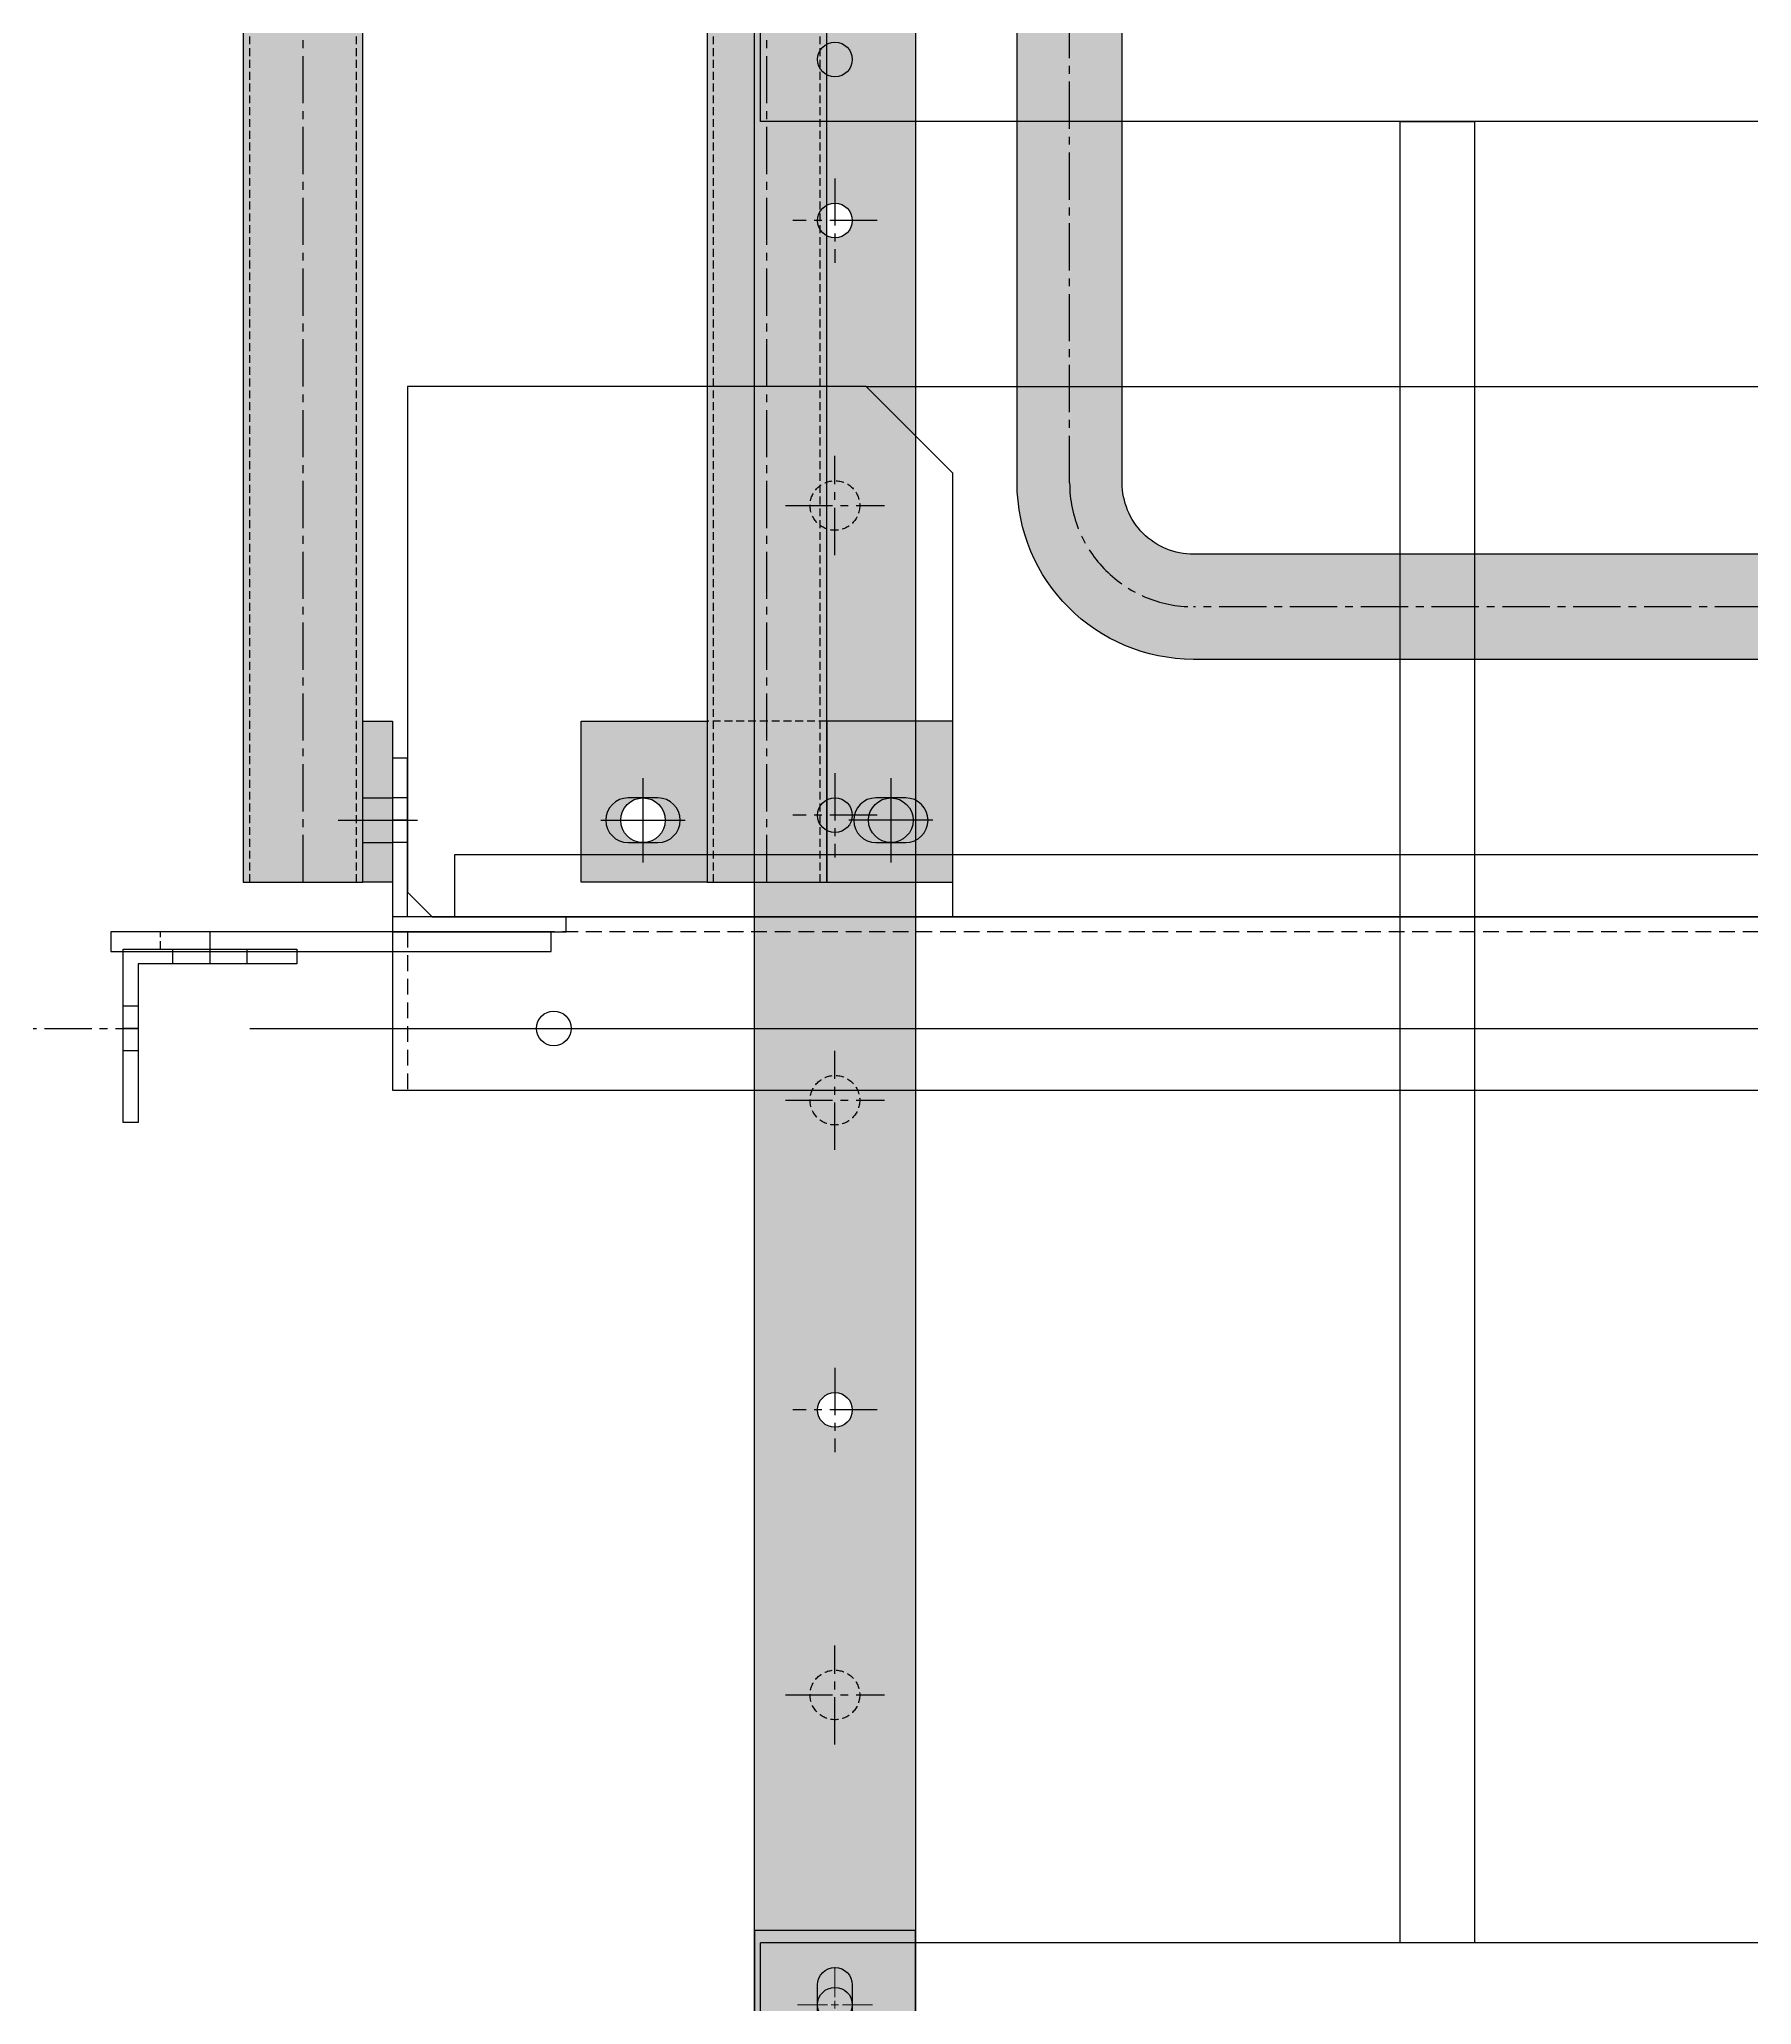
# Model space of a CAD drawing. Header units: millimetres. Extents: x -272986 to 200319, y -34579 to 49604.
# Drawn here: x -29551 to -28860, y 9108 to 9901 of the extents above; entities that cross this region are included whole.
import ezdxf

# ---------------------------------------------------------------- set-up
doc = ezdxf.new("R2010")
doc.units = ezdxf.units.MM
for name, pattern in [('CENTER2', [28.575000000000003, 19.05, -3.175, 3.175, -3.175]), ('HIDDEN', [9.524999999999999, 6.35, -3.175]), ('HIDDEN2', [4.762499999999999, 3.175, -1.5875])]:
    doc.linetypes.add(name, pattern=pattern)
doc.layers.get('Defpoints').update_dxf_attribs({"color": 9})
doc.layers.add('BALMORAL Centerline (ISO)', color=1, linetype='Continuous', lineweight=18, true_color=0xff0000)
for name, color, linetype in [('X 0001 M', 7, 'Continuous'), ('X 1001 M', 8, 'HIDDEN2'), ('X 2001 M', 1, 'CENTER2'), ('X 3001 D', 5, 'Continuous'), ('X 5001 H', 8, 'Continuous'), ('X 5199 H - Ladder', 255, 'Continuous')]:
    doc.layers.add(name, color=color, linetype=linetype)
doc.layers.add('X 5999 H', color=7, linetype='Continuous', true_color=0xffffff)
doc.styles.add('BIT STD. 2.5', font='isocpeur.ttf', dxfattribs={"height": 2.5})
doc.styles.add('BIT STD. 3.0', font='isocpeur.ttf', dxfattribs={"height": 2.5})
doc.dimstyles.new('BIT STD. 2.5', dxfattribs={"dimtxt": 2.5, "dimasz": 2.5, "dimexe": 1, "dimexo": 0.75, "dimgap": 1, "dimtad": 1, "dimdec": 0, "dimdsep": 46, "dimtxsty": 'BIT STD. 2.5', "dimcen": 0, "dimadec": 0, "dimazin": 0, "dimtfac": 1, "dimtdec": 0, "dimtmove": 0, "dimatfit": 3, "dimfxl": 1, "dimtfill": 1, "dimlwd": -1, "dimlwe": -1, "dimarcsym": 0})
doc.dimstyles.new('BIT STD. 3.0', dxfattribs={"dimtxt": 3, "dimasz": 3, "dimexe": 1, "dimexo": 0.75, "dimgap": 1, "dimtad": 1, "dimdec": 0, "dimdsep": 46, "dimtxsty": 'BIT STD. 3.0', "dimcen": 0, "dimadec": 0, "dimazin": 0, "dimtfac": 1, "dimtdec": 0, "dimtmove": 0, "dimatfit": 3, "dimfxl": 1, "dimtfill": 1, "dimlwd": -1, "dimlwe": -1, "dimarcsym": 0})

# ---------------------------------------------------------------- blocks, each defined once
blk = doc.blocks.new('*D31')
at = {"layer": 'Defpoints', "color": 0, "transparency": 16777216}
for p in [(-29510.67678410279, 9502.029233528097), (-27304.06413126659, 9502.0292335281), (-29510.67678410279, 8302.029233528097)]:
    blk.add_point(p, dxfattribs=at)
at = {"layer": 'X 3001 D', "color": 0, "transparency": 16777216}
for p, q in [((-29465.67678410279, 9502.029233528097), (-27244.06413126659, 9502.0292335281)), ((-27304.06413126659, 8452.0292335281), (-27304.06413126659, 9352.0292335281)), ((-29465.67678410279, 8302.029233528097), (-27244.06413126659, 8302.0292335281))]:
    blk.add_line(p, q, dxfattribs=at)
for points in [[(-27329.06413126659, 9352.0292335281), (-27279.06413126659, 9352.0292335281), (-27304.06413126659, 9502.0292335281)], [(-27329.06413126659, 8452.0292335281), (-27279.06413126659, 8452.0292335281), (-27304.06413126659, 8302.0292335281)]]:
    blk.add_solid(points, dxfattribs=at)
at = {"layer": 'X 3001 D', "color": 0, "transparency": 16777216, "insert": (-27439.06413126658, 8902.029233528105), "char_height": 150, "attachment_point": 5, "rotation": 90, "style": 'BIT STD. 2.5', "bg_fill": 3, "box_fill_scale": 1.1, "bg_fill_color": 256, "bg_fill_true_color": 13158600, "bg_fill_transparency": 0}
blk.add_mtext('1200', dxfattribs=at)
blk = doc.blocks.new('*D30')
at = {"layer": 'Defpoints', "color": 0, "transparency": 16777216}
for p in [(-29510.67678410279, 10702.0292335281), (-27304.0641312666, 10702.0292335281), (-29510.67678410279, 9502.029233528097)]:
    blk.add_point(p, dxfattribs=at)
at = {"layer": 'X 3001 D', "color": 0, "transparency": 16777216}
for p, q in [((-29465.67678410279, 10702.0292335281), (-27244.0641312666, 10702.0292335281)), ((-27304.0641312666, 9652.0292335281), (-27304.0641312666, 10552.0292335281)), ((-29465.67678410279, 9502.029233528097), (-27244.0641312666, 9502.0292335281))]:
    blk.add_line(p, q, dxfattribs=at)
for points in [[(-27329.0641312666, 10552.0292335281), (-27279.0641312666, 10552.0292335281), (-27304.0641312666, 10702.0292335281)], [(-27329.0641312666, 9652.0292335281), (-27279.0641312666, 9652.0292335281), (-27304.0641312666, 9502.0292335281)]]:
    blk.add_solid(points, dxfattribs=at)
at = {"layer": 'X 3001 D', "color": 0, "transparency": 16777216, "insert": (-27439.06413126659, 10102.0292335281), "char_height": 150, "attachment_point": 5, "rotation": 90, "style": 'BIT STD. 2.5', "bg_fill": 3, "box_fill_scale": 1.1, "bg_fill_color": 256, "bg_fill_true_color": 13158600, "bg_fill_transparency": 0}
blk.add_mtext('1200', dxfattribs=at)
blk = doc.blocks.new('AC-PLAT-1M-FRM-02')
blk.add_lwpolyline([(-1035.000000000011, 45), (-1035.000000000011, -25), (64.99999999999272, -25.00000000000091), (64.99999999999272, 45)], close=True)
for centre in [(-970.0000000000218, 0), (0, 0)]:
    blk.add_circle(centre, 7)
at = {"layer": 'X 5001 H', "linetype": 'HIDDEN'}
for p, q in [((58.99999999999272, 38.99999999999909), (-1029.000000000015, 39)), ((-1029.000000000015, 38.99999999999909), (-1029.000000000015, -25.00000000000091)), ((58.99999999999272, 38.99999999999909), (58.99999999999272, -25.00000000000091))]:
    blk.add_line(p, q, dxfattribs=at)
blk = doc.blocks.new('AC-PLAT-1M-KPLT-03')
blk.add_lwpolyline([(10.00000000207365, 175.0000000002719), (195.0000000020736, 175.0000000002719), (195.0000000020736, -28.99999999972806), (185.0000000020736, -38.99999999972806), (-24.99999999793363, -38.99999999972806), (-24.99999999792635, 140.0000000002719)], close=True)
for points in [[(-5.99999999931606, 9.000000000131877), (6.00000000068394, 9.000000000131877, -0.9999999999999999), (6.00000000068394, -8.999999999868123), (-5.99999999931606, -8.999999999868123, -0.9999999999999999), (-5.99999999931606, 9.000000000131877)], [(94.00000000069122, 9.000000000131877), (106.0000000006912, 9.000000000131877, -0.9999999999999999), (106.0000000006912, -8.999999999868123), (94.00000000069122, -8.999999999868123, -0.9999999999999999), (94.00000000069122, 9.000000000131877)]]:
    blk.add_lwpolyline(points, format="xyb")
blk = doc.blocks.new('AC-FLR (MESH)')
blk.add_lwpolyline([(-525, 0), (525, 0), (525, 25), (-525, 25)], close=True)
blk = doc.blocks.new('*U74')
blk.add_lwpolyline([(6, 25.99999999999909), (6, -38.00000000000091), (0, -38.00000000000091), (0, 32), (70, 32), (70, 25.99999999999909)], close=True)
at = {"layer": 'X 2001 M', "linetype": 'HIDDEN'}
for p, q in [((35, 25.99999999999181), (35, 31.99999999999181)), ((6, 0), (0, 0))]:
    blk.add_line(p, q, dxfattribs=at)
at = {"layer": 'X 5001 H', "linetype": 'HIDDEN'}
for p, q in [((20, 25.99999999999181), (20, 31.99999999999181)), ((50, 25.99999999998818), (50, 31.99999999998818)), ((6, 9), (0, 9)), ((6, -9), (0, -9))]:
    blk.add_line(p, q, dxfattribs=at)
blk = doc.blocks.new('Heavy Duty - HR Std - side elev')
at = {"layer": 'X 5999 H', "ltscale": 10, "true_color": 0xc7c8ca}
h = blk.add_hatch(color=9, dxfattribs=at)
edge = h.paths.add_edge_path()
edge.add_arc((36.15000000000276, 536.0000000000051), 37.99999999999699, 50.54096873599241, 129.4590312640162, ccw=False)
edge.add_line((60.30000000000473, 565.3390098674099), (60.30000000000291, 1056.660990132586))
edge.add_arc((36.150000000006, 1086.000000000007), 38.00000000000615, 230.5409687360137, 309.45903126398633, ccw=False)
edge.add_line((12.00000000000909, 1056.660990132586), (11.99999999999636, 565.3390098674063))
edge = h.paths.add_edge_path()
edge.add_arc((36.15000000000327, 536), 38.00000000000011, 0, 360)
edge = h.paths.add_edge_path()
edge.add_line((60.30000000000473, 506.6609901325901), (60.30000000000473, -25))
edge.add_line((60.30000000000473, -25), (12, -25))
edge.add_line((12, -25), (12, 506.6609901325901))
edge.add_arc((36.15000000000236, 536.0000000000033), 38.00000000000374, 230.540968736, 309.459031264)
edge = h.paths.add_edge_path(flags=17)
edge.add_arc((36.15000000000327, 536), 21.5, 0, 360)
edge = h.paths.add_edge_path(flags=17)
edge.add_arc((36.15000000000327, 1086), 21.5, 0, 360)
edge = h.paths.add_edge_path()
edge.add_arc((36.15000000000327, 1086), 38.00000000000011, 0, 360)
h.paths.add_polyline_path([(0, -25), (12, -25), (12, 40), (0, 40)])
at = {"layer": 'X 0001 M'}
blk.add_lwpolyline([(60.30000000000473, 506.6609901325901), (60.30000000000473, -25), (12, -25), (12, 506.6609901325901, 0.3586331317842514)], format="xyb", close=True, dxfattribs=at)
at = {"layer": 'X 0001 M', "ltscale": 10}
blk.add_lwpolyline([(0, -25), (12, -25), (12, 40), (0, 40)], close=True, dxfattribs=at)
at = {"layer": 'X 1001 M'}
for p, q in [((14.64999999999964, -25), (14.64999999999964, 504.667109932212)), ((57.65000000000509, -25), (57.65000000000509, 504.667109932212))]:
    blk.add_line(p, q, dxfattribs=at)
at = {"layer": 'X 1001 M', "ltscale": 10}
for p, q in [((12, 9), (0, 9)), ((12, -9), (0, -9))]:
    blk.add_line(p, q, dxfattribs=at)
at = {"layer": 'X 2001 M'}
blk.add_line((36.15000000000146, -25), (36.15000000000327, 1149), dxfattribs=at)
at = {"layer": 'X 2001 M', "ltscale": 10}
blk.add_line((22, 0), (-10, 0), dxfattribs=at)
blk = doc.blocks.new('Heavy Duty - HR Std - front elev')
at = {"layer": 'X 5999 H', "ltscale": 10, "true_color": 0xc7c8ca}
h = blk.add_hatch(color=9, dxfattribs=at)
edge = h.paths.add_edge_path()
edge.add_arc((50.00000000000091, 545.0000000000038), 37.99999999999599, 50.540968735997524, 129.4590312640024, ccw=False)
edge.add_line((74.14999999999964, 574.3390098674099), (74.14999999999964, 1065.660990132583))
edge.add_arc((50.00000000000221, 1094.999999999992), 37.99999999999788, 230.5409687359938, 309.4590312639976, ccw=False)
edge.add_line((25.85000000000036, 1065.660990132586), (25.85000000000218, 574.3390098674099))
edge = h.paths.add_edge_path()
edge.add_line((74.93338984173715, 1066.323771674084), (74.93338984173715, 1123.676228325916))
edge.add_arc((50.00000000000091, 1095.000000000001), 37.99999999999988, 48.99371303907665, 131.0062869609233)
edge.add_line((25.06661015826467, 1123.676228325916), (25.06661015826467, 1066.323771674084))
edge.add_arc((50.00000000000091, 1094.999999999999), 37.99999999999988, 228.9937130390767, 311.0062869609233)
edge = h.paths.add_edge_path()
edge.add_arc((50, 544.9999999999958), 37.99999999999621, 230.540968735996, 309.459031264004, ccw=False)
edge.add_line((25.85000000000036, 515.6609901325901), (25.85000000000036, -25))
edge.add_line((25.85000000000036, -25), (-25, -25))
edge.add_line((-25, -25), (-25, 40))
edge.add_line((-25, 40), (25.85000000000036, 40))
edge.add_line((25.85000000000036, 40), (25.85000000000036, -25))
edge.add_line((25.85000000000036, -25), (74.14999999999964, -25))
edge.add_line((74.14999999999964, -25), (125, -25))
edge.add_line((125, -25), (125, 40))
edge.add_line((125, 40), (74.14999999999964, 40))
edge.add_line((74.14999999999964, 40), (74.14999999999964, -25))
edge.add_line((74.14999999999964, -25), (74.14999999999964, 515.6609901325901))
edge = h.paths.add_edge_path()
edge.add_line((74.93338984173715, 516.3237716740841), (74.93338984173715, 573.6762283259159))
edge.add_arc((50.00000000000091, 545.0000000000013), 37.99999999999979, 48.99371303907655, 131.0062869609235)
edge.add_line((25.06661015826467, 573.6762283259159), (25.06661015826467, 516.3237716740841))
edge.add_arc((50.00000000000091, 544.9999999999987), 37.99999999999979, 228.9937130390765, 311.0062869609234)
edge = h.paths.add_edge_path(flags=16)
edge.add_arc((100, 0), 9, 0, 360)
edge = h.paths.add_edge_path(flags=16)
edge.add_arc((0, 0), 9, 0, 360)
at = {"layer": 'X 0001 M', "ltscale": 10}
blk.add_lwpolyline([(74.14999999999964, 515.6609901325901, -0.3586331317842913), (25.85000000000036, 515.6609901325901), (25.85000000000036, -25), (-25, -25), (-25, 40), (25.85000000000036, 40), (25.85000000000036, -25), (74.14999999999964, -25), (125, -25), (125, 40), (74.14999999999964, 40), (74.14999999999964, -25)], format="xyb", close=True, dxfattribs=at)
for centre in [(0, 0), (100, 0)]:
    blk.add_circle(centre, 9, dxfattribs=at)
at = {"layer": 'X 1001 M'}
for p, q in [((28.5, -25), (28.5, 513.667109932212)), ((71.5, -25), (71.5, 513.667109932212))]:
    blk.add_line(p, q, dxfattribs=at)
blk.add_lwpolyline([(74.14999999999964, 40), (25.85000000000036, 40)], dxfattribs=at)
at = {"layer": 'X 2001 M'}
blk.add_line((50, -25), (50.00000000000182, 1158), dxfattribs=at)
at = {"layer": 'X 2001 M', "ltscale": 10}
for p, q in [((1.818989403545856e-12, 17), (1.818989403545856e-12, -17)), ((99.99999999999818, 17), (99.99999999999818, -17)), ((-17, 0), (17, 0)), ((117, 0), (83, 0))]:
    blk.add_line(p, q, dxfattribs=at)
blk = doc.blocks.new('Platform Gate HD')
at = {"layer": 'X 5999 H', "true_color": 0xc7c8ca}
h = blk.add_hatch(color=9, dxfattribs=at)
h.paths.add_polyline_path([(630.4000000000015, 115.9999999999984, 0.414213562373097), (559.2000000000016, 187.1999999999989), (101.2000000000071, 187.1999999999989, 0.4142135623730951), (30.00000000000728, 115.9999999999989), (30.00000000000728, 8), (-29.99999999998545, 8), (-29.99999999999272, 0), (30.00000000000728, 0), (30.00000000000728, -592.0000000000036), (-29.99999999998545, -592.0000000000036), (-29.99999999998545, -600), (30.00000000000728, -600), (30.00000000000728, -784.0000000000025, 0.4142135623730951), (101.2000000000071, -855.2000000000025), (559.2000000000016, -855.2000000000025, 0.4142135623730951), (630.4000000000015, -784.0000000000025)])
h.paths.add_polyline_path([(72.40000000000146, 115.9999999999975, -0.4142135623730951), (101.2000000000016, 144.7999999999975), (559.2000000000071, 144.7999999999975, -0.4142135623730951), (588.0000000000073, 115.9999999999975), (588.0000000000073, -362.8000000000011), (72.40000000000146, -362.8000000000011)], flags=16)
h.paths.add_polyline_path([(72.40000000000146, -405.2000000000025), (588.0000000000073, -405.2000000000025), (588.0000000000073, -784.0000000000011, -0.4142135623730945), (559.2000000000071, -812.8000000000011), (101.2000000000016, -812.8000000000011, -0.4142135623730946), (72.40000000000146, -784.0000000000011)], flags=16)
blk.add_lwpolyline([(30, -784.0000000000018), (30, 115.9999999999982, -0.414213562373086), (101.1999999999971, 187.1999999999989), (559.1999999999971, 187.1999999999989, -0.414213562373086), (630.3999999999942, 115.9999999999982), (630.3999999999942, -784.0000000000018, -0.414213562373086), (559.1999999999971, -855.2000000000025), (101.1999999999971, -855.2000000000025, -0.414213562373086)], format="xyb", close=True)
blk.add_lwpolyline([(588, -405.2000000000025), (588, -784.0000000000018, -0.4142135623731172), (559.1999999999971, -812.8000000000011), (101.1999999999971, -812.8000000000011, -0.4142135623731172), (72.39999999999418, -784.0000000000018), (72.39999999999418, -405.2000000000025)], format="xyb")
at = {"layer": 'X 2001 M'}
blk.add_lwpolyline([(51.19999999999709, -784.0000000000018), (51.19999999999709, 115.9999999999982, -0.414213562373095), (101.1999999999971, 165.9999999999982), (559.1999999999971, 165.9999999999982, -0.414213562373095), (609.1999999999971, 115.9999999999982), (609.1999999999971, -784.0000000000018, -0.414213562373095), (559.1999999999971, -834.0000000000018), (101.1999999999971, -834.0000000000018, -0.414213562373095)], format="xyb", close=True, dxfattribs=at)
blk = doc.blocks.new('Platform Side')
blk.add_line((317.5545084464902, 1458.931071869703), (1035.55450844649, 1458.931071869703))
for points in [[(132.5545084464902, 1244.931071869703), (132.5545084464902, 1308.931071869703), (126.5545084464902, 1308.931071869703), (126.5545084464902, 1238.931071869703), (196.5545084464902, 1238.931071869703), (196.5545084464902, 1244.931071869703)], [(190.5545084464902, 1238.931071869703), (12.88166005369567, 1238.931071869703), (12.88166005369567, 1230.931071869703), (190.5545084464902, 1230.931071869703)]]:
    blk.add_lwpolyline(points, close=True)
at = {"layer": 'X 1001 M'}
blk.add_line((32.88166005369567, 1231.931071869691), (32.88166005369567, 1238.931071869703), dxfattribs=at)
at = {"layer": 'X 2001 M', "linetype": 'HIDDEN'}
blk.add_line((132.5545084464902, 1283.931071869703), (126.5545084464902, 1283.931071869703), dxfattribs=at)
at = {"layer": 'X 2001 M'}
blk.add_line((52.88166005369567, 1231.931071869691), (52.88166005369567, 1238.931071869703), dxfattribs=at)
at = {"layer": 'X 5001 H', "linetype": 'HIDDEN'}
for p, q in [((132.5545084464902, 1292.931071869703), (126.5545084464902, 1292.931071869703)), ((132.5545084464902, 1274.931071869703), (126.5545084464902, 1274.931071869703))]:
    blk.add_line(p, q, dxfattribs=at)
for name, p in [('Platform Gate HD', (348.4863707143522, 2204.054034973082)), ('AC-FLR (MESH)', (676.5545084464902, 1244.931071869703)), ('AC-PLAT-1M-FRM-02', (1161.554508446497, 1199.931071869703)), ('*U74', (17.88166005369567, 1199.9310718697))]:
    blk.add_blockref(name, p)
at = {"xscale": -1}
blk.add_blockref('AC-PLAT-1M-KPLT-03', (327.5545084485639, 1283.931071869431), dxfattribs=at)
at = {"layer": 'X 0001 M'}
blk.add_blockref('Heavy Duty - HR Std - front elev', (227.5545084478726, 1283.931071869561), dxfattribs=at)
at = {"layer": 'X 0001 M', "xscale": -1}
blk.add_blockref('Heavy Duty - HR Std - side elev', (126.5545084464902, 1283.931071869703), dxfattribs=at)
blk = doc.blocks.new('*U58')
at = {"layer": 'X 2001 M', "color": 0, "linetype": 'CENTER2', "transparency": 16777216}
blk.add_line((0, -122.9790510162248), (0, -72.73905101622483), dxfattribs=at)
blk = doc.blocks.new('Cage Hoop Side')
for p, q in [((-30, -25), (-30.00000000000728, 24.99999999999909)), ((777, 25), (-30, 25)), ((777, -25), (776.9999999999927, 24.99999999999909)), ((777, -25), (-30, -25))]:
    blk.add_line(p, q)
blk.add_circle((0, 0), 7)
at = {"layer": 'X 5001 H', "linetype": 'HIDDEN'}
blk.add_line((771, -25), (771, 24.99999999999909), dxfattribs=at)
at = {"layer": 'X 2001 M', "linetype": 'CENTER2'}
blk.add_blockref('*U58', (421, 97.85905101622484), dxfattribs=at)
blk = doc.blocks.new('Middle Cage')
blk.add_lwpolyline([(228, -860), (258, -860), (258, -1594.999999999387), (228, -1594.999999999387)], close=True)
for p in [(0, -835), (-5.093170329928398e-10, -1619.999999999387)]:
    blk.add_blockref('Cage Hoop Side', p)
blk = doc.blocks.new('GALV-LAD-STND-01 rung side elev')
at = {"layer": 'X 5199 H - Ladder'}
h = blk.add_hatch(color=256, dxfattribs=at)
edge = h.paths.add_edge_path()
edge.add_arc((0, 0), 10, 0, 360)
at = {"layer": 'X 1001 M'}
blk.add_circle((0, 0), 10, dxfattribs=at)
at = {"layer": 'X 2001 M'}
for p, q in [((0, -20.00000000000045), (0, 19.99999999999955)), ((-20, 0), (20, 0))]:
    blk.add_line(p, q, dxfattribs=at)
blk = doc.blocks.new('GALV-LAD-STND-01 stringer hole side elev')
at = {"layer": 'X 0001 M'}
blk.add_circle((0, 0), 7, dxfattribs=at)
at = {"layer": 'X 2001 M'}
for p, q in [((0, 17), (0, -17)), ((17, 0), (-17, 0))]:
    blk.add_line(p, q, dxfattribs=at)
blk = doc.blocks.new('GALV-LAD-STND-01 2.00 ladder side elev')
at = {"layer": 'X 5199 H - Ladder'}
h = blk.add_hatch(color=256, dxfattribs=at)
h.paths.add_polyline_path([(200, 60), (265, 60), (265, -2509.999999999999), (200, -2509.999999999999)])
edge = h.paths.add_edge_path(flags=16)
edge.add_arc((232.5, -14.99999999999955), 7, 0, 360)
edge = h.paths.add_edge_path(flags=16)
edge.add_line((249.5, -14.99999999999955), (215.5, -14.99999999999955))
edge = h.paths.add_edge_path(flags=16)
edge.add_line((232.5, 2.000000000000455), (232.5, -31.99999999999955))
edge = h.paths.add_edge_path(flags=16)
edge.add_arc((232.5, -89.99999999999955), 7, 0, 360)
edge = h.paths.add_edge_path(flags=16)
edge.add_line((249.5, -89.99999999999955), (215.5, -89.99999999999955))
edge = h.paths.add_edge_path(flags=16)
edge.add_line((232.5, -72.99999999999955), (232.5, -106.9999999999995))
edge = h.paths.add_edge_path(flags=16)
edge.add_arc((232.5, -329.9999999999991), 7, 0, 360)
edge = h.paths.add_edge_path(flags=16)
edge.add_line((249.5, -329.9999999999991), (215.5, -329.9999999999991))
edge = h.paths.add_edge_path(flags=16)
edge.add_line((232.5, -312.9999999999991), (232.5, -346.9999999999991))
edge = h.paths.add_edge_path(flags=16)
edge.add_arc((232.5, -569.9999999999991), 7, 0, 360)
edge = h.paths.add_edge_path(flags=16)
edge.add_line((249.5, -569.9999999999991), (215.5, -569.9999999999991))
edge = h.paths.add_edge_path(flags=16)
edge.add_line((232.5, -552.9999999999991), (232.5, -586.9999999999991))
edge = h.paths.add_edge_path(flags=16)
edge.add_arc((232.5, -809.9999999999991), 7, 0, 360)
edge = h.paths.add_edge_path(flags=16)
edge.add_line((249.5, -809.9999999999991), (215.5, -809.9999999999991))
edge = h.paths.add_edge_path(flags=16)
edge.add_line((232.5, -792.9999999999991), (232.5, -826.9999999999991))
edge = h.paths.add_edge_path(flags=16)
edge.add_arc((232.5, -1049.999999999999), 7, 0, 360)
edge = h.paths.add_edge_path(flags=16)
edge.add_line((249.5, -1049.999999999999), (215.5, -1049.999999999999))
edge = h.paths.add_edge_path(flags=16)
edge.add_line((232.5, -1032.999999999999), (232.5, -1066.999999999999))
edge = h.paths.add_edge_path(flags=16)
edge.add_arc((232.5, -1289.999999999999), 7, 0, 360)
edge = h.paths.add_edge_path(flags=16)
edge.add_line((249.5, -1289.999999999999), (215.5, -1289.999999999999))
edge = h.paths.add_edge_path(flags=16)
edge.add_line((232.5, -1272.999999999999), (232.5, -1306.999999999999))
edge = h.paths.add_edge_path(flags=16)
edge.add_arc((232.5, -1529.999999999999), 7, 0, 360)
edge = h.paths.add_edge_path(flags=16)
edge.add_line((249.5, -1529.999999999999), (215.5, -1529.999999999999))
edge = h.paths.add_edge_path(flags=16)
edge.add_line((232.5, -1512.999999999999), (232.5, -1546.999999999999))
edge = h.paths.add_edge_path(flags=16)
edge.add_arc((232.5, -1769.999999999999), 7, 0, 360)
edge = h.paths.add_edge_path(flags=16)
edge.add_line((249.5, -1769.999999999999), (215.5, -1769.999999999999))
edge = h.paths.add_edge_path(flags=16)
edge.add_line((232.5, -1752.999999999999), (232.5, -1786.999999999999))
edge = h.paths.add_edge_path(flags=16)
edge.add_arc((232.5, -2009.999999999999), 7, 0, 360)
edge = h.paths.add_edge_path(flags=16)
edge.add_line((249.5, -2009.999999999999), (215.5, -2009.999999999999))
edge = h.paths.add_edge_path(flags=16)
edge.add_line((232.5, -1992.999999999999), (232.5, -2026.999999999999))
edge = h.paths.add_edge_path(flags=16)
edge.add_arc((232.5, -2429.999999999999), 7, 0, 360)
edge = h.paths.add_edge_path(flags=16)
edge.add_line((249.5, -2429.999999999999), (215.5, -2429.999999999999))
edge = h.paths.add_edge_path(flags=16)
edge.add_line((232.5, -2412.999999999999), (232.5, -2446.999999999999))
edge = h.paths.add_edge_path(flags=16)
edge.add_arc((232.5, -2484.999999999999), 7, 0, 360)
edge = h.paths.add_edge_path(flags=16)
edge.add_line((249.5, -2484.999999999999), (215.5, -2484.999999999999))
edge = h.paths.add_edge_path(flags=16)
edge.add_line((232.5, -2467.999999999999), (232.5, -2501.999999999999))
at = {"layer": 'X 0001 M'}
blk.add_lwpolyline([(200, 60), (265, 60), (265, -2509.999999999999), (200, -2509.999999999999)], close=True, dxfattribs=at)
for name, p in [('GALV-LAD-STND-01 stringer hole side elev', (232.5, -1529.999999999999)), ('GALV-LAD-STND-01 rung side elev', (232.5, -1644.999999999999)), ('GALV-LAD-STND-01 stringer hole side elev', (232.5, -1769.999999999999)), ('GALV-LAD-STND-01 rung side elev', (232.5, -1884.999999999999)), ('GALV-LAD-STND-01 stringer hole side elev', (232.5, -2009.999999999999)), ('GALV-LAD-STND-01 rung side elev', (232.5, -2124.999999999999))]:
    blk.add_blockref(name, p, dxfattribs=at)
blk = doc.blocks.new('*U303')
at = {"layer": 'BALMORAL Centerline (ISO)', "color": 0, "linetype": 'CENTER2', "transparency": 16777216}
for p, q in [((0, 2.999999999877764), (0, 15.11999999938882)), ((-15.11999999938882, 0), (-2.999999999877764, 0)), ((2.999999999877764, 0), (15.11999999938882, 0)), ((0, -15.11999999938882), (0, -2.999999999877764))]:
    blk.add_line(p, q, dxfattribs=at)
at = {"layer": 'BALMORAL Centerline (ISO)', "color": 0, "linetype": 'Continuous', "transparency": 16777216}
for p, q in [((-1.499999999938882, 0), (1.499999999938882, 0)), ((0, -1.499999999938882), (0, 1.499999999938882))]:
    blk.add_line(p, q, dxfattribs=at)
blk = doc.blocks.new('*U304')
at = {"layer": 'BALMORAL Centerline (ISO)', "color": 0, "linetype": 'CENTER2', "transparency": 16777216}
for p, q in [((0, 2.999999999877764), (0, 15.11999999938882)), ((-15.11999999938882, 0), (-2.999999999877764, 0)), ((2.999999999877764, 0), (15.11999999938882, 0)), ((0, -15.11999999938882), (0, -2.999999999877764))]:
    blk.add_line(p, q, dxfattribs=at)
at = {"layer": 'BALMORAL Centerline (ISO)', "color": 0, "linetype": 'Continuous', "transparency": 16777216}
for p, q in [((-1.499999999938882, 0), (1.499999999938882, 0)), ((0, -1.499999999938882), (0, 1.499999999938882))]:
    blk.add_line(p, q, dxfattribs=at)
blk = doc.blocks.new('*U301')
at = {"layer": 'BALMORAL Centerline (ISO)', "color": 0, "linetype": 'CENTER2', "transparency": 16777216}
for p, q in [((0, 2.2), (0, 11.12)), ((-11.12, 0), (-2.200000000000001, 0)), ((2.2, 0), (11.12, 0)), ((0, -11.12), (0, -2.200000000000001))]:
    blk.add_line(p, q, dxfattribs=at)
at = {"layer": 'BALMORAL Centerline (ISO)', "color": 0, "linetype": 'Continuous', "transparency": 16777216}
for p, q in [((-1.1, 0), (1.1, 0)), ((0, -1.1), (0, 1.1))]:
    blk.add_line(p, q, dxfattribs=at)
blk = doc.blocks.new('*U302')
at = {"layer": 'BALMORAL Centerline (ISO)', "color": 0, "linetype": 'CENTER2', "transparency": 16777216}
for p, q in [((-7.12, 0), (-1.4, 0)), ((0, 1.4), (0, 7.12)), ((1.4, 0), (7.12, 0)), ((0, -7.12), (0, -1.4))]:
    blk.add_line(p, q, dxfattribs=at)
at = {"layer": 'BALMORAL Centerline (ISO)', "color": 0, "linetype": 'Continuous', "transparency": 16777216}
for p, q in [((-0.7000000000000001, 0), (0.7000000000000001, 0)), ((0, -0.7000000000000001), (0, 0.7000000000000001))]:
    blk.add_line(p, q, dxfattribs=at)
blk = doc.blocks.new('*U300')
blk.add_lwpolyline([(10, -35), (278.5, -35), (278.5, -35), (343.5, -35), (343.5, 18.99999999999545), (311, 18.99999999999636, -0.9999999999999997), (311, 40.99999999999636), (343.5, 40.99999999999818), (343.5, 175), (278.5, 175), (278.5, 35), (10, 35)], format="xyb")
for points in [[(317.9999999997453, 153.0000000006066), (317.9999999997453, 137.0000000006066, -0.9999999999999999), (303.9999999997453, 137.0000000006066), (303.9999999997453, 153.0000000006066, -0.9999999999999999)], [(317.9999999997453, 98.00000000060663), (317.9999999997453, 82.00000000060663, -0.9999999999999999), (303.9999999997453, 82.00000000060663), (303.9999999997453, 98.00000000060663, -0.9999999999999999)]]:
    blk.add_lwpolyline(points, format="xyb", close=True)
blk.add_lwpolyline([(0, -35), (10, -35), (10, 35), (0, 35)], close=True)
blk.add_circle((311, -19.99999999999636), 7)
at = {"layer": 'BALMORAL Centerline (ISO)'}
blk.add_line((0, 0), (10, 0), dxfattribs=at)
at = {"layer": 'X 5001 H'}
for p, q in [((0, 7), (10, 7)), ((0, -7), (10, -7))]:
    blk.add_line(p, q, dxfattribs=at)
at = {"layer": 'BALMORAL Centerline (ISO)', "linetype": 'CENTER2', "rotation": 270}
for name, p in [('*U304', (311, 144.9999999999945)), ('*U303', (311, 89.99999999999454)), ('*U301', (311, 29.99999999999636)), ('*U302', (311, -19.99999999999636))]:
    blk.add_blockref(name, p, dxfattribs=at)
blk = doc.blocks.new('*D312')
at = {"layer": 'Defpoints', "color": 0, "transparency": 16777216}
for p in [(-28333.12225586301, 9572.029233528097), (-28227.58609450716, 9572.029233528097), (-33887.25192663548, 1987.029233528126)]:
    blk.add_point(p, dxfattribs=at)
at = {"layer": 'X 3001 D', "color": 0, "transparency": 16777216}
blk.add_line((-28288.12225586301, 9572.029233528097), (-27406.29005085096, 9572.029233528097), dxfattribs=at)
at = {"layer": 'X 3001 D', "color": 0, "transparency": 16777216, "insert": (-27786.93807267906, 9708.615181686351), "char_height": 150, "attachment_point": 5, "style": 'BIT STD. 3.0', "bg_fill": 3, "box_fill_scale": 1.1, "bg_fill_color": 256, "bg_fill_true_color": 13158600, "bg_fill_transparency": 0}
blk.add_mtext('{\\fArial|b0|i0|c0|p34;▼}7.585m', dxfattribs=at)

msp = doc.modelspace()

# ---------------------------------------------------------------- linework, layer by layer
at = {"layer": 'X 2001 M'}
msp.add_line((-45207.67678410282, 9502.029233528126), (-29510.67678410278, 9502.029233528094), dxfattribs=at)

# ---------------------------------------------------------------- block references
at = {"layer": 'X 0001 M'}
msp.add_blockref('GALV-LAD-STND-01 2.00 ladder side elev', (-29462.17676430949, 11358.02923352809), dxfattribs=at)

# ---------------------------------------------------------------- next in the draw order: dimensions: what is measured, and where the dimension line sits
at = {"layer": 'X 3001 D', "color": 252}
dim = msp.add_linear_dim(base=(-27304.06413126659, 9502.0292335281), p1=(-29510.67678410278, 8302.029233528094), p2=(-29510.67678410278, 9502.029233528094), angle=90, dimstyle='BIT STD. 2.5', dxfattribs=at)
dim.commit()
dim.dimension.update_dxf_attribs({"geometry": '*D31', "text_midpoint": (-27439.06413126658, 8902.029233528105)})

# ---------------------------------------------------------------- next in the draw order: block references
msp.add_blockref('*U300', (-29540.67676430974, 8963.029233528101))

# ---------------------------------------------------------------- next in the draw order: dimensions: what is measured, and where the dimension line sits
dim = msp.add_linear_dim(base=(-27304.0641312666, 10702.0292335281), p1=(-29510.67678410278, 9502.029233528094), p2=(-29510.67678410278, 10702.02923352809), angle=90, dimstyle='BIT STD. 2.5', dxfattribs=at)
dim.commit()
dim.dimension.update_dxf_attribs({"geometry": '*D30', "text_midpoint": (-27439.06413126659, 10102.0292335281)})

# ---------------------------------------------------------------- next in the draw order: block references
for name, p in [('Middle Cage', (-29229.67676430949, 10728.02923352809)), ('Platform Side', (-29534.67676430949, 8302.098161658394))]:
    msp.add_blockref(name, p)

# ---------------------------------------------------------------- next in the draw order: dimensions: what is measured, and where the dimension line sits
at = {"layer": 'X 3001 D'}
dim = msp.add_ordinate_dim(feature_location=(-28333.12225586301, 9572.029233528097), offset=(105.53616135584889, 0), dtype=0, origin=(-33887.25192663548, 1987.029233528126), text='{\\fArial|b0|i0|c0|p34;▼}<>', dimstyle='BIT STD. 3.0', override={"dimdec": 3, "dimlfac": 0.001, "dimzin": 0, "dimpost": 'm'}, dxfattribs=at)
dim.commit()
dim.dimension.update_dxf_attribs({"geometry": '*D312', "text_midpoint": (-27786.93807267906, 9708.615181686351)})

doc.saveas('drawing.dxf')
